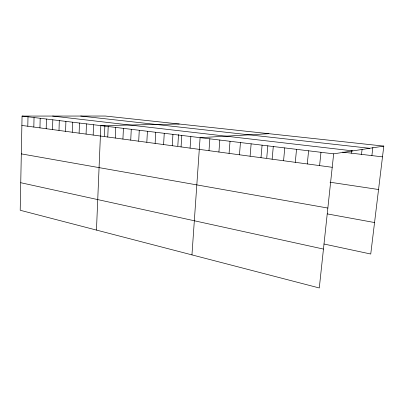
<?xml version="1.0" encoding="UTF-8"?>
<svg xmlns="http://www.w3.org/2000/svg" width="404" height="404" viewBox="0 0 404 404"><rect width="100%" height="100%" fill="white"/><g stroke="black" fill="none" stroke-linecap="round" stroke-linejoin="round"><path stroke-width="0.61" d="M383.8 146.102L105.287 116.034L22.063 116.079L20.2 210.267L319.286 287.966L333.664 153.843L383.8 146.102L370.746 254.02L324.033 244.026M27.8 126.235L28.002 116.801M33.82 127.048L34.042 117.534M39.951 127.876L40.188 118.276M46.187 128.714L46.445 119.034M52.535 129.573L52.813 119.806M58.999 130.447L59.297 120.594M65.584 131.33L65.903 121.392M72.286 132.239L72.629 122.21M79.118 133.158L79.477 123.038M86.072 134.098L86.456 123.887M93.162 135.052L93.571 124.745M96.465 230.083L100.823 125.624L179.199 124.013M104.424 136.163L104.868 125.826M107.752 137.022L108.211 126.523M115.261 138.037L115.746 127.437M122.917 139.067L123.432 128.366M130.729 140.122L131.27 129.315M138.693 141.198L139.269 130.285M146.824 142.294L147.425 131.275M155.121 143.415L155.752 132.285M163.585 144.556L164.256 133.315M172.23 145.723L172.937 134.365M177.8 146.021L178.533 134.537M181.063 146.915L181.8 135.441M190.077 148.132L190.855 136.537M191.956 254.889L200.106 137.658L268.887 133.694M208.994 150.682L209.848 138.84M218.917 152.02L219.816 140.047M229.073 153.389L230.017 141.284M239.461 154.793L240.451 142.546M250.096 156.227L251.137 143.844M260.989 157.696L262.08 145.167M266.741 157.974L267.822 145.758M272.144 159.201L273.286 146.526M283.568 160.742L284.764 147.92M295.279 162.322L296.536 149.344M307.282 163.943L308.6 150.808M319.594 165.605L320.973 152.303M351.318 153.167L351.596 150.707M361.504 154.373L362.075 149.409M371.892 155.606L372.857 147.46M80.709 116.049L369.67 148.283M52.576 116.064L352.818 150.884M342.582 152.131L382.497 156.858M22.063 116.079L333.664 153.843M21.882 125.437L332.219 167.306M330.043 182.229L378.548 189.516M21.316 153.879L327.851 208.05M327.26 213.903L374.553 222.543M20.745 182.719L323.458 249.066"/></g></svg>
